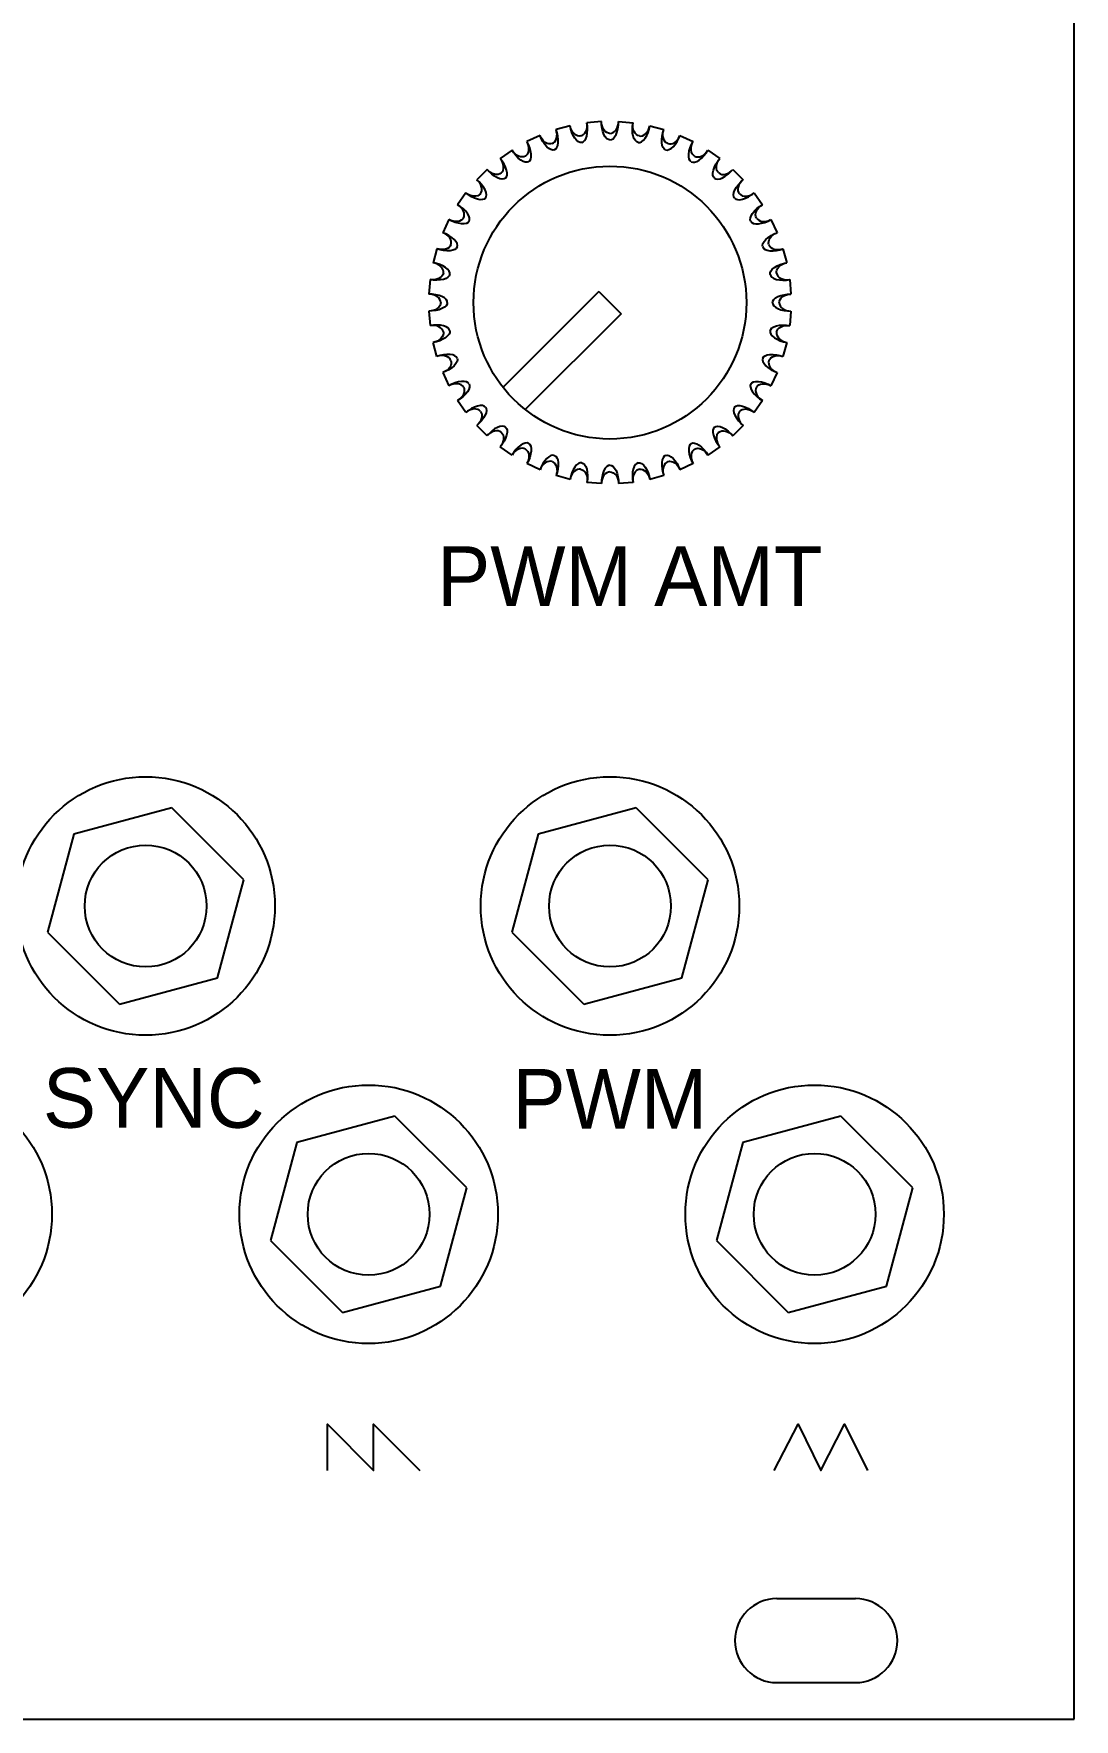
# Model space of a CAD drawing. Extents: x 0 to 71, y 0 to 128.
# Drawn here: x 31.1 to 70.8, y 0 to 64.2 of the extents above; entities that cross this region are included whole.
import ezdxf

# ---------------------------------------------------------------- set-up
doc = ezdxf.new("R2010")
doc.units = 0
doc.linetypes.add('BORDER', pattern=[0.875, 0.25, -0.125, 0.25, -0.125, 0, -0.125])
doc.layers.add('LAYER1', color=7, linetype='CONTINUOUS')
doc.styles.add('TEXT356454', font='txt', dxfattribs={"height": 0.2})
doc.styles.add('TEXT356460', font='txt', dxfattribs={"height": 0.2})
doc.styles.add('TEXT356463', font='txt', dxfattribs={"height": 0.2})

msp = doc.modelspace()

# ---------------------------------------------------------------- linework, layer by layer
at = {"layer": 'LAYER1', "color": 178}
for p, q in [((70.8, 0), (70.8, 128.5)), ((51.582, 60.739), (51.045, 60.595)), ((52.775, 60.9), (52.222, 60.852)), ((53.425, 60.9), (53.978, 60.852)), ((54.618, 60.739), (55.155, 60.595)), ((49.369, 59.813), (48.914, 59.495)), ((50.435, 60.373), (49.931, 60.138)), ((55.765, 60.373), (56.269, 60.138)), ((56.831, 59.813), (57.286, 59.495)), ((48.416, 59.077), (48.023, 58.684)), ((57.784, 59.077), (58.177, 58.684)), ((47.605, 58.186), (47.287, 57.732)), ((58.595, 58.186), (58.913, 57.732)), ((46.962, 57.169), (46.727, 56.665)), ((59.238, 57.169), (59.473, 56.665)), ((46.505, 56.055), (46.361, 55.518)), ((59.695, 56.055), (59.839, 55.518)), ((46.248, 54.878), (46.2, 54.325)), ((59.952, 54.878), (60, 54.325)), ((52.676, 54.424), (49.023, 50.772)), ((52.676, 54.424), (53.524, 53.576)), ((46.2, 53.675), (46.248, 53.122)), ((53.524, 53.576), (49.872, 49.923)), ((60, 53.675), (59.952, 53.122)), ((46.505, 51.946), (46.361, 52.482)), ((59.839, 52.482), (59.695, 51.946)), ((46.727, 51.335), (46.962, 50.832)), ((59.473, 51.335), (59.238, 50.832)), ((47.605, 49.814), (47.287, 50.269)), ((58.913, 50.269), (58.595, 49.814)), ((48.416, 48.923), (48.023, 49.316)), ((58.177, 49.316), (57.784, 48.923)), ((49.369, 48.187), (48.914, 48.505)), ((57.286, 48.505), (56.831, 48.187)), ((50.435, 47.627), (49.931, 47.862)), ((56.269, 47.862), (55.765, 47.627)), ((51.582, 47.261), (51.045, 47.405)), ((52.775, 47.1), (52.222, 47.148)), ((53.978, 47.148), (53.425, 47.1)), ((55.155, 47.405), (54.618, 47.261)), ((36.404, 34.744), (32.66, 33.741)), ((39.144, 32.004), (36.404, 34.744)), ((54.104, 34.744), (50.36, 33.741)), ((56.844, 32.004), (54.104, 34.744)), ((32.66, 33.741), (31.657, 29.997)), ((50.36, 33.741), (49.357, 29.997)), ((38.141, 28.26), (39.144, 32.004)), ((55.841, 28.26), (56.844, 32.004)), ((31.657, 29.997), (34.397, 27.257)), ((49.357, 29.997), (52.098, 27.257)), ((34.397, 27.257), (38.141, 28.26)), ((52.098, 27.257), (55.841, 28.26)), ((44.904, 22.994), (41.16, 21.991)), ((47.644, 20.254), (44.904, 22.994)), ((61.904, 22.994), (58.16, 21.991)), ((64.645, 20.254), (61.904, 22.994)), ((41.16, 21.991), (40.157, 18.247)), ((58.16, 21.991), (57.157, 18.247)), ((46.641, 16.51), (47.644, 20.254)), ((63.641, 16.51), (64.645, 20.254)), ((40.157, 18.247), (42.898, 15.507)), ((57.157, 18.247), (59.898, 15.507)), ((42.898, 15.507), (46.641, 16.51)), ((59.898, 15.507), (63.641, 16.51)), ((59.46, 4.6), (62.46, 4.6)), ((59.46, 1.4), (62.46, 1.4)), ((0, 0), (70.8, 0))]:
    msp.add_line(p, q, dxfattribs=at)
for points in [[(50.894, 60.061, 0), (50.947, 60.088, 0), (50.996, 60.132, 0), (51.036, 60.191, 0), (51.065, 60.264, 0), (51.08, 60.346, 0), (51.081, 60.432, 0), (51.068, 60.516, 0), (51.045, 60.595, 0)], [(50.979, 59.826, 0), (51.031, 59.857, 0), (51.075, 59.913, 0), (51.108, 59.994, 0), (51.125, 60.098, 0), (51.127, 60.217, 0), (51.112, 60.345, 0), (51.084, 60.474, 0), (51.045, 60.595, 0)], [(51.98, 60.352, 0), (51.92, 60.349, 0), (51.857, 60.362, 0), (51.792, 60.393, 0), (51.731, 60.442, 0), (51.677, 60.506, 0), (51.633, 60.58, 0), (51.601, 60.659, 0), (51.582, 60.739, 0)], [(52.023, 60.106, 0), (51.963, 60.107, 0), (51.897, 60.134, 0), (51.828, 60.187, 0), (51.761, 60.268, 0), (51.7, 60.371, 0), (51.649, 60.489, 0), (51.609, 60.614, 0), (51.582, 60.739, 0)], [(51.98, 60.352, 0), (52.037, 60.37, 0), (52.092, 60.404, 0), (52.142, 60.455, 0), (52.183, 60.522, 0), (52.212, 60.6, 0), (52.228, 60.685, 0), (52.231, 60.77, 0), (52.222, 60.852, 0)], [(52.023, 60.106, 0), (52.08, 60.128, 0), (52.133, 60.175, 0), (52.179, 60.249, 0), (52.214, 60.348, 0), (52.236, 60.465, 0), (52.244, 60.594, 0), (52.239, 60.725, 0), (52.222, 60.852, 0)], [(53.1, 60.2, 0), (53.041, 60.212, 0), (52.98, 60.249, 0), (52.922, 60.314, 0), (52.87, 60.405, 0), (52.828, 60.517, 0), (52.798, 60.643, 0), (52.78, 60.773, 0), (52.775, 60.9, 0)], [(53.1, 60.45, 0), (53.041, 60.458, 0), (52.98, 60.482, 0), (52.922, 60.523, 0), (52.87, 60.582, 0), (52.828, 60.654, 0), (52.798, 60.735, 0), (52.78, 60.818, 0), (52.775, 60.9, 0)], [(53.1, 60.2, 0), (53.159, 60.212, 0), (53.22, 60.249, 0), (53.278, 60.314, 0), (53.33, 60.405, 0), (53.372, 60.517, 0), (53.402, 60.643, 0), (53.42, 60.773, 0), (53.425, 60.9, 0)], [(53.1, 60.45, 0), (53.159, 60.458, 0), (53.22, 60.482, 0), (53.278, 60.523, 0), (53.33, 60.582, 0), (53.372, 60.654, 0), (53.402, 60.735, 0), (53.42, 60.818, 0), (53.425, 60.9, 0)], [(54.177, 60.106, 0), (54.12, 60.128, 0), (54.067, 60.175, 0), (54.021, 60.249, 0), (53.986, 60.348, 0), (53.964, 60.465, 0), (53.956, 60.594, 0), (53.961, 60.725, 0), (53.978, 60.852, 0)], [(54.22, 60.352, 0), (54.163, 60.37, 0), (54.108, 60.404, 0), (54.058, 60.455, 0), (54.017, 60.522, 0), (53.988, 60.6, 0), (53.972, 60.685, 0), (53.969, 60.77, 0), (53.978, 60.852, 0)], [(54.177, 60.106, 0), (54.237, 60.107, 0), (54.303, 60.134, 0), (54.372, 60.187, 0), (54.439, 60.268, 0), (54.5, 60.371, 0), (54.551, 60.489, 0), (54.591, 60.614, 0), (54.618, 60.739, 0)], [(54.22, 60.352, 0), (54.28, 60.349, 0), (54.343, 60.362, 0), (54.408, 60.393, 0), (54.469, 60.442, 0), (54.523, 60.506, 0), (54.567, 60.58, 0), (54.599, 60.659, 0), (54.618, 60.739, 0)], [(55.221, 59.826, 0), (55.169, 59.857, 0), (55.125, 59.913, 0), (55.092, 59.994, 0), (55.075, 60.098, 0), (55.073, 60.217, 0), (55.088, 60.345, 0), (55.116, 60.474, 0), (55.155, 60.595, 0)], [(55.306, 60.061, 0), (55.253, 60.088, 0), (55.204, 60.132, 0), (55.164, 60.191, 0), (55.135, 60.264, 0), (55.12, 60.346, 0), (55.119, 60.432, 0), (55.132, 60.516, 0), (55.155, 60.595, 0)], [(49.875, 59.586, 0), (49.82, 59.563, 0), (49.756, 59.554, 0), (49.684, 59.561, 0), (49.61, 59.585, 0), (49.538, 59.626, 0), (49.471, 59.681, 0), (49.414, 59.745, 0), (49.369, 59.813, 0)], [(50, 59.369, 0), (49.943, 59.35, 0), (49.872, 59.352, 0), (49.789, 59.379, 0), (49.698, 59.432, 0), (49.606, 59.508, 0), (49.517, 59.602, 0), (49.437, 59.706, 0), (49.369, 59.813, 0)], [(49.875, 59.586, 0), (49.922, 59.622, 0), (49.963, 59.673, 0), (49.992, 59.738, 0), (50.008, 59.815, 0), (50.009, 59.898, 0), (49.994, 59.983, 0), (49.968, 60.065, 0), (49.931, 60.138, 0)], [(50, 59.369, 0), (50.045, 59.409, 0), (50.079, 59.472, 0), (50.097, 59.557, 0), (50.096, 59.662, 0), (50.077, 59.78, 0), (50.04, 59.904, 0), (49.99, 60.025, 0), (49.931, 60.138, 0)], [(50.894, 60.061, 0), (50.836, 60.048, 0), (50.771, 60.05, 0), (50.702, 60.069, 0), (50.633, 60.106, 0), (50.569, 60.16, 0), (50.513, 60.225, 0), (50.468, 60.298, 0), (50.435, 60.373, 0)], [(50.979, 59.826, 0), (50.92, 59.817, 0), (50.85, 59.831, 0), (50.773, 59.873, 0), (50.693, 59.94, 0), (50.615, 60.031, 0), (50.544, 60.139, 0), (50.483, 60.255, 0), (50.435, 60.373, 0)], [(55.221, 59.826, 0), (55.28, 59.817, 0), (55.35, 59.831, 0), (55.427, 59.873, 0), (55.507, 59.94, 0), (55.585, 60.031, 0), (55.656, 60.139, 0), (55.717, 60.255, 0), (55.765, 60.373, 0)], [(55.306, 60.061, 0), (55.364, 60.048, 0), (55.429, 60.05, 0), (55.498, 60.069, 0), (55.567, 60.106, 0), (55.631, 60.16, 0), (55.687, 60.225, 0), (55.732, 60.298, 0), (55.765, 60.373, 0)], [(56.2, 59.369, 0), (56.155, 59.409, 0), (56.121, 59.472, 0), (56.103, 59.557, 0), (56.104, 59.662, 0), (56.123, 59.78, 0), (56.16, 59.904, 0), (56.21, 60.025, 0), (56.269, 60.138, 0)], [(56.325, 59.586, 0), (56.278, 59.622, 0), (56.237, 59.673, 0), (56.208, 59.738, 0), (56.192, 59.815, 0), (56.191, 59.898, 0), (56.206, 59.983, 0), (56.232, 60.065, 0), (56.269, 60.138, 0)], [(56.2, 59.369, 0), (56.257, 59.35, 0), (56.328, 59.352, 0), (56.411, 59.379, 0), (56.502, 59.432, 0), (56.594, 59.508, 0), (56.683, 59.602, 0), (56.763, 59.706, 0), (56.831, 59.813, 0)], [(56.325, 59.586, 0), (56.38, 59.563, 0), (56.444, 59.554, 0), (56.516, 59.561, 0), (56.59, 59.585, 0), (56.662, 59.626, 0), (56.729, 59.681, 0), (56.786, 59.745, 0), (56.831, 59.813, 0)], [(48.954, 58.941, 0), (48.994, 58.985, 0), (49.025, 59.042, 0), (49.043, 59.112, 0), (49.045, 59.19, 0), (49.031, 59.272, 0), (49.003, 59.353, 0), (48.962, 59.429, 0), (48.914, 59.495, 0)], [(49.115, 58.75, 0), (49.152, 58.797, 0), (49.175, 58.864, 0), (49.178, 58.951, 0), (49.159, 59.054, 0), (49.119, 59.167, 0), (49.062, 59.283, 0), (48.991, 59.394, 0), (48.914, 59.495, 0)], [(57.085, 58.75, 0), (57.048, 58.797, 0), (57.025, 58.864, 0), (57.022, 58.951, 0), (57.041, 59.054, 0), (57.081, 59.167, 0), (57.138, 59.283, 0), (57.209, 59.394, 0), (57.286, 59.495, 0)], [(57.246, 58.941, 0), (57.206, 58.985, 0), (57.175, 59.042, 0), (57.157, 59.112, 0), (57.155, 59.19, 0), (57.169, 59.272, 0), (57.197, 59.353, 0), (57.238, 59.429, 0), (57.286, 59.495, 0)], [(48.159, 58.146, 0), (48.191, 58.196, 0), (48.212, 58.258, 0), (48.217, 58.329, 0), (48.206, 58.407, 0), (48.178, 58.485, 0), (48.135, 58.56, 0), (48.082, 58.628, 0), (48.023, 58.684, 0)], [(48.351, 57.985, 0), (48.38, 58.038, 0), (48.39, 58.109, 0), (48.377, 58.195, 0), (48.341, 58.293, 0), (48.282, 58.398, 0), (48.206, 58.501, 0), (48.117, 58.598, 0), (48.023, 58.684, 0)], [(48.954, 58.941, 0), (48.904, 58.909, 0), (48.842, 58.888, 0), (48.771, 58.883, 0), (48.693, 58.894, 0), (48.615, 58.922, 0), (48.54, 58.965, 0), (48.473, 59.018, 0), (48.416, 59.077, 0)], [(49.115, 58.75, 0), (49.062, 58.721, 0), (48.992, 58.71, 0), (48.905, 58.723, 0), (48.807, 58.759, 0), (48.703, 58.818, 0), (48.599, 58.894, 0), (48.502, 58.983, 0), (48.416, 59.077, 0)], [(57.085, 58.75, 0), (57.138, 58.721, 0), (57.208, 58.71, 0), (57.295, 58.723, 0), (57.393, 58.759, 0), (57.497, 58.818, 0), (57.601, 58.894, 0), (57.698, 58.983, 0), (57.784, 59.077, 0)], [(57.246, 58.941, 0), (57.296, 58.909, 0), (57.358, 58.888, 0), (57.429, 58.883, 0), (57.507, 58.894, 0), (57.585, 58.922, 0), (57.66, 58.965, 0), (57.727, 59.018, 0), (57.784, 59.077, 0)], [(57.849, 57.985, 0), (57.82, 58.038, 0), (57.81, 58.109, 0), (57.823, 58.195, 0), (57.859, 58.293, 0), (57.918, 58.398, 0), (57.994, 58.501, 0), (58.083, 58.598, 0), (58.177, 58.684, 0)], [(58.041, 58.146, 0), (58.009, 58.196, 0), (57.988, 58.258, 0), (57.983, 58.329, 0), (57.994, 58.407, 0), (58.022, 58.485, 0), (58.065, 58.56, 0), (58.118, 58.628, 0), (58.177, 58.684, 0)], [(48.159, 58.146, 0), (48.115, 58.106, 0), (48.058, 58.075, 0), (47.989, 58.057, 0), (47.91, 58.055, 0), (47.828, 58.069, 0), (47.747, 58.097, 0), (47.672, 58.138, 0), (47.605, 58.186, 0)], [(48.351, 57.985, 0), (48.304, 57.948, 0), (48.236, 57.925, 0), (48.149, 57.923, 0), (48.046, 57.941, 0), (47.933, 57.981, 0), (47.817, 58.038, 0), (47.706, 58.109, 0), (47.605, 58.186, 0)], [(57.849, 57.985, 0), (57.896, 57.948, 0), (57.964, 57.925, 0), (58.051, 57.923, 0), (58.154, 57.941, 0), (58.267, 57.981, 0), (58.383, 58.038, 0), (58.494, 58.109, 0), (58.595, 58.186, 0)], [(58.041, 58.146, 0), (58.085, 58.106, 0), (58.142, 58.075, 0), (58.211, 58.057, 0), (58.29, 58.055, 0), (58.372, 58.069, 0), (58.453, 58.097, 0), (58.528, 58.138, 0), (58.595, 58.186, 0)], [(47.514, 57.225, 0), (47.478, 57.178, 0), (47.427, 57.137, 0), (47.362, 57.108, 0), (47.285, 57.092, 0), (47.202, 57.091, 0), (47.117, 57.106, 0), (47.036, 57.132, 0), (46.962, 57.169, 0)], [(47.514, 57.225, 0), (47.537, 57.28, 0), (47.547, 57.344, 0), (47.539, 57.416, 0), (47.515, 57.49, 0), (47.474, 57.563, 0), (47.419, 57.629, 0), (47.355, 57.686, 0), (47.287, 57.732, 0)], [(47.731, 57.1, 0), (47.75, 57.157, 0), (47.748, 57.228, 0), (47.721, 57.311, 0), (47.668, 57.402, 0), (47.592, 57.494, 0), (47.499, 57.583, 0), (47.394, 57.663, 0), (47.287, 57.732, 0)], [(58.469, 57.1, 0), (58.45, 57.157, 0), (58.452, 57.228, 0), (58.479, 57.311, 0), (58.532, 57.402, 0), (58.608, 57.494, 0), (58.701, 57.583, 0), (58.806, 57.663, 0), (58.913, 57.732, 0)], [(58.686, 57.225, 0), (58.663, 57.28, 0), (58.653, 57.344, 0), (58.661, 57.416, 0), (58.685, 57.49, 0), (58.726, 57.563, 0), (58.781, 57.629, 0), (58.845, 57.686, 0), (58.913, 57.732, 0)], [(58.686, 57.225, 0), (58.722, 57.178, 0), (58.773, 57.137, 0), (58.838, 57.108, 0), (58.915, 57.092, 0), (58.998, 57.091, 0), (59.083, 57.106, 0), (59.164, 57.132, 0), (59.238, 57.169, 0)], [(47.039, 56.206, 0), (47.052, 56.264, 0), (47.05, 56.329, 0), (47.031, 56.398, 0), (46.994, 56.467, 0), (46.94, 56.531, 0), (46.875, 56.587, 0), (46.802, 56.632, 0), (46.727, 56.665, 0)], [(47.274, 56.121, 0), (47.283, 56.18, 0), (47.269, 56.25, 0), (47.227, 56.327, 0), (47.16, 56.407, 0), (47.069, 56.485, 0), (46.961, 56.556, 0), (46.845, 56.617, 0), (46.727, 56.665, 0)], [(47.731, 57.1, 0), (47.691, 57.055, 0), (47.628, 57.021, 0), (47.543, 57.003, 0), (47.438, 57.004, 0), (47.32, 57.023, 0), (47.196, 57.06, 0), (47.075, 57.11, 0), (46.962, 57.169, 0)], [(58.469, 57.1, 0), (58.509, 57.055, 0), (58.572, 57.021, 0), (58.657, 57.003, 0), (58.762, 57.004, 0), (58.88, 57.023, 0), (59.004, 57.06, 0), (59.125, 57.11, 0), (59.238, 57.169, 0)], [(58.926, 56.121, 0), (58.917, 56.18, 0), (58.931, 56.25, 0), (58.973, 56.327, 0), (59.04, 56.407, 0), (59.131, 56.485, 0), (59.239, 56.556, 0), (59.355, 56.617, 0), (59.473, 56.665, 0)], [(59.161, 56.206, 0), (59.148, 56.264, 0), (59.15, 56.329, 0), (59.169, 56.398, 0), (59.206, 56.467, 0), (59.26, 56.531, 0), (59.325, 56.587, 0), (59.398, 56.632, 0), (59.473, 56.665, 0)], [(47.039, 56.206, 0), (47.012, 56.153, 0), (46.968, 56.105, 0), (46.909, 56.064, 0), (46.836, 56.035, 0), (46.754, 56.02, 0), (46.668, 56.019, 0), (46.584, 56.032, 0), (46.505, 56.055, 0)], [(47.274, 56.121, 0), (47.243, 56.069, 0), (47.187, 56.025, 0), (47.106, 55.993, 0), (47.003, 55.975, 0), (46.883, 55.973, 0), (46.755, 55.988, 0), (46.626, 56.016, 0), (46.505, 56.055, 0)], [(58.926, 56.121, 0), (58.957, 56.069, 0), (59.013, 56.025, 0), (59.094, 55.993, 0), (59.197, 55.975, 0), (59.317, 55.973, 0), (59.445, 55.988, 0), (59.574, 56.016, 0), (59.695, 56.055, 0)], [(59.161, 56.206, 0), (59.188, 56.153, 0), (59.232, 56.105, 0), (59.291, 56.064, 0), (59.364, 56.035, 0), (59.446, 56.02, 0), (59.532, 56.019, 0), (59.616, 56.032, 0), (59.695, 56.055, 0)], [(46.748, 55.12, 0), (46.751, 55.18, 0), (46.738, 55.243, 0), (46.707, 55.308, 0), (46.658, 55.369, 0), (46.594, 55.423, 0), (46.52, 55.467, 0), (46.441, 55.499, 0), (46.361, 55.518, 0)], [(46.994, 55.077, 0), (46.993, 55.137, 0), (46.967, 55.203, 0), (46.913, 55.272, 0), (46.832, 55.339, 0), (46.729, 55.4, 0), (46.611, 55.451, 0), (46.486, 55.491, 0), (46.361, 55.518, 0)], [(59.206, 55.077, 0), (59.207, 55.137, 0), (59.233, 55.203, 0), (59.287, 55.272, 0), (59.368, 55.339, 0), (59.471, 55.4, 0), (59.589, 55.451, 0), (59.714, 55.491, 0), (59.839, 55.518, 0)], [(59.452, 55.12, 0), (59.449, 55.18, 0), (59.462, 55.243, 0), (59.493, 55.308, 0), (59.542, 55.369, 0), (59.606, 55.423, 0), (59.68, 55.467, 0), (59.759, 55.499, 0), (59.839, 55.518, 0)], [(46.748, 55.12, 0), (46.73, 55.063, 0), (46.696, 55.008, 0), (46.645, 54.958, 0), (46.578, 54.917, 0), (46.5, 54.888, 0), (46.415, 54.872, 0), (46.33, 54.869, 0), (46.248, 54.878, 0)], [(46.994, 55.077, 0), (46.972, 55.021, 0), (46.925, 54.967, 0), (46.851, 54.921, 0), (46.752, 54.886, 0), (46.635, 54.864, 0), (46.506, 54.856, 0), (46.375, 54.861, 0), (46.248, 54.878, 0)], [(59.206, 55.077, 0), (59.228, 55.021, 0), (59.275, 54.967, 0), (59.349, 54.921, 0), (59.448, 54.886, 0), (59.565, 54.864, 0), (59.694, 54.856, 0), (59.825, 54.861, 0), (59.952, 54.878, 0)], [(59.452, 55.12, 0), (59.47, 55.063, 0), (59.504, 55.008, 0), (59.555, 54.958, 0), (59.622, 54.917, 0), (59.7, 54.888, 0), (59.785, 54.872, 0), (59.87, 54.869, 0), (59.952, 54.878, 0)], [(46.65, 54, 0), (46.642, 54.059, 0), (46.618, 54.12, 0), (46.577, 54.178, 0), (46.518, 54.23, 0), (46.446, 54.272, 0), (46.366, 54.302, 0), (46.282, 54.32, 0), (46.2, 54.325, 0)], [(46.9, 54, 0), (46.888, 54.059, 0), (46.851, 54.12, 0), (46.786, 54.178, 0), (46.695, 54.23, 0), (46.583, 54.272, 0), (46.458, 54.302, 0), (46.327, 54.32, 0), (46.2, 54.325, 0)], [(46.65, 54, 0), (46.642, 53.941, 0), (46.618, 53.881, 0), (46.577, 53.822, 0), (46.518, 53.77, 0), (46.446, 53.728, 0), (46.366, 53.698, 0), (46.282, 53.681, 0), (46.2, 53.675, 0)], [(46.9, 54, 0), (46.888, 53.941, 0), (46.851, 53.881, 0), (46.786, 53.822, 0), (46.695, 53.77, 0), (46.583, 53.728, 0), (46.458, 53.698, 0), (46.327, 53.681, 0), (46.2, 53.675, 0)], [(59.3, 54, 0), (59.312, 54.059, 0), (59.349, 54.12, 0), (59.414, 54.178, 0), (59.505, 54.23, 0), (59.617, 54.272, 0), (59.742, 54.302, 0), (59.873, 54.32, 0), (60, 54.325, 0)], [(59.3, 54, 0), (59.312, 53.941, 0), (59.349, 53.881, 0), (59.414, 53.822, 0), (59.505, 53.77, 0), (59.617, 53.728, 0), (59.742, 53.698, 0), (59.873, 53.681, 0), (60, 53.675, 0)], [(59.55, 54, 0), (59.558, 54.059, 0), (59.582, 54.12, 0), (59.623, 54.178, 0), (59.682, 54.23, 0), (59.754, 54.272, 0), (59.834, 54.302, 0), (59.918, 54.32, 0), (60, 54.325, 0)], [(59.55, 54, 0), (59.558, 53.941, 0), (59.582, 53.881, 0), (59.623, 53.822, 0), (59.682, 53.77, 0), (59.754, 53.728, 0), (59.834, 53.698, 0), (59.918, 53.681, 0), (60, 53.675, 0)], [(46.994, 52.923, 0), (46.972, 52.98, 0), (46.925, 53.033, 0), (46.851, 53.079, 0), (46.752, 53.114, 0), (46.635, 53.136, 0), (46.506, 53.144, 0), (46.375, 53.139, 0), (46.248, 53.122, 0)], [(46.748, 52.88, 0), (46.73, 52.937, 0), (46.696, 52.992, 0), (46.645, 53.042, 0), (46.578, 53.083, 0), (46.5, 53.113, 0), (46.415, 53.128, 0), (46.33, 53.131, 0), (46.248, 53.122, 0)], [(46.994, 52.923, 0), (46.993, 52.863, 0), (46.967, 52.797, 0), (46.913, 52.729, 0), (46.832, 52.662, 0), (46.729, 52.601, 0), (46.611, 52.549, 0), (46.486, 52.509, 0), (46.361, 52.482, 0)], [(46.748, 52.88, 0), (46.751, 52.821, 0), (46.738, 52.757, 0), (46.707, 52.692, 0), (46.658, 52.631, 0), (46.594, 52.577, 0), (46.52, 52.533, 0), (46.441, 52.501, 0), (46.361, 52.482, 0)], [(59.206, 52.923, 0), (59.228, 52.98, 0), (59.275, 53.033, 0), (59.349, 53.079, 0), (59.448, 53.114, 0), (59.565, 53.136, 0), (59.694, 53.144, 0), (59.825, 53.139, 0), (59.952, 53.122, 0)], [(59.206, 52.923, 0), (59.207, 52.863, 0), (59.233, 52.797, 0), (59.287, 52.729, 0), (59.368, 52.662, 0), (59.471, 52.601, 0), (59.589, 52.549, 0), (59.714, 52.509, 0), (59.839, 52.482, 0)], [(59.452, 52.88, 0), (59.449, 52.821, 0), (59.462, 52.757, 0), (59.493, 52.692, 0), (59.542, 52.631, 0), (59.606, 52.577, 0), (59.68, 52.533, 0), (59.759, 52.501, 0), (59.839, 52.482, 0)], [(59.452, 52.88, 0), (59.47, 52.937, 0), (59.504, 52.992, 0), (59.555, 53.042, 0), (59.622, 53.083, 0), (59.7, 53.113, 0), (59.785, 53.128, 0), (59.87, 53.131, 0), (59.952, 53.122, 0)], [(47.274, 51.88, 0), (47.243, 51.931, 0), (47.187, 51.975, 0), (47.106, 52.008, 0), (47.003, 52.025, 0), (46.883, 52.027, 0), (46.755, 52.012, 0), (46.626, 51.984, 0), (46.505, 51.946, 0)], [(47.039, 51.794, 0), (47.012, 51.847, 0), (46.968, 51.896, 0), (46.909, 51.936, 0), (46.836, 51.965, 0), (46.754, 51.98, 0), (46.668, 51.981, 0), (46.584, 51.968, 0), (46.505, 51.946, 0)], [(47.274, 51.88, 0), (47.283, 51.82, 0), (47.269, 51.75, 0), (47.227, 51.673, 0), (47.16, 51.594, 0), (47.069, 51.516, 0), (46.961, 51.444, 0), (46.845, 51.383, 0), (46.727, 51.335, 0)], [(47.039, 51.794, 0), (47.052, 51.736, 0), (47.05, 51.671, 0), (47.031, 51.602, 0), (46.994, 51.533, 0), (46.94, 51.469, 0), (46.875, 51.413, 0), (46.802, 51.368, 0), (46.727, 51.335, 0)], [(58.926, 51.88, 0), (58.917, 51.82, 0), (58.931, 51.75, 0), (58.973, 51.673, 0), (59.04, 51.594, 0), (59.131, 51.516, 0), (59.239, 51.444, 0), (59.355, 51.383, 0), (59.473, 51.335, 0)], [(58.926, 51.88, 0), (58.957, 51.931, 0), (59.013, 51.975, 0), (59.094, 52.008, 0), (59.197, 52.025, 0), (59.317, 52.027, 0), (59.445, 52.012, 0), (59.574, 51.984, 0), (59.695, 51.946, 0)], [(59.161, 51.794, 0), (59.148, 51.736, 0), (59.15, 51.671, 0), (59.169, 51.602, 0), (59.206, 51.533, 0), (59.26, 51.469, 0), (59.325, 51.413, 0), (59.398, 51.368, 0), (59.473, 51.335, 0)], [(59.161, 51.794, 0), (59.188, 51.847, 0), (59.232, 51.896, 0), (59.291, 51.936, 0), (59.364, 51.965, 0), (59.446, 51.98, 0), (59.532, 51.981, 0), (59.616, 51.968, 0), (59.695, 51.946, 0)], [(47.731, 50.9, 0), (47.691, 50.945, 0), (47.628, 50.979, 0), (47.543, 50.997, 0), (47.438, 50.997, 0), (47.32, 50.977, 0), (47.196, 50.941, 0), (47.075, 50.891, 0), (46.962, 50.832, 0)], [(47.514, 50.775, 0), (47.478, 50.823, 0), (47.427, 50.863, 0), (47.362, 50.892, 0), (47.285, 50.908, 0), (47.202, 50.909, 0), (47.117, 50.895, 0), (47.036, 50.868, 0), (46.962, 50.832, 0)], [(47.731, 50.9, 0), (47.75, 50.843, 0), (47.748, 50.772, 0), (47.721, 50.689, 0), (47.668, 50.599, 0), (47.592, 50.506, 0), (47.499, 50.417, 0), (47.394, 50.337, 0), (47.287, 50.269, 0)], [(47.514, 50.775, 0), (47.537, 50.72, 0), (47.547, 50.656, 0), (47.539, 50.584, 0), (47.515, 50.51, 0), (47.474, 50.438, 0), (47.419, 50.371, 0), (47.355, 50.314, 0), (47.287, 50.269, 0)], [(58.469, 50.9, 0), (58.45, 50.843, 0), (58.452, 50.772, 0), (58.479, 50.689, 0), (58.532, 50.599, 0), (58.608, 50.506, 0), (58.701, 50.417, 0), (58.806, 50.337, 0), (58.913, 50.269, 0)], [(58.469, 50.9, 0), (58.509, 50.945, 0), (58.572, 50.979, 0), (58.657, 50.997, 0), (58.762, 50.997, 0), (58.88, 50.977, 0), (59.004, 50.941, 0), (59.125, 50.891, 0), (59.238, 50.832, 0)], [(58.686, 50.775, 0), (58.663, 50.72, 0), (58.653, 50.656, 0), (58.661, 50.584, 0), (58.685, 50.51, 0), (58.726, 50.438, 0), (58.781, 50.371, 0), (58.845, 50.314, 0), (58.913, 50.269, 0)], [(58.686, 50.775, 0), (58.722, 50.823, 0), (58.773, 50.863, 0), (58.838, 50.892, 0), (58.915, 50.908, 0), (58.998, 50.909, 0), (59.083, 50.895, 0), (59.164, 50.868, 0), (59.238, 50.832, 0)], [(48.351, 50.015, 0), (48.304, 50.053, 0), (48.236, 50.075, 0), (48.149, 50.078, 0), (48.046, 50.059, 0), (47.933, 50.019, 0), (47.817, 49.962, 0), (47.706, 49.891, 0), (47.605, 49.814, 0)], [(48.159, 49.854, 0), (48.115, 49.895, 0), (48.058, 49.925, 0), (47.989, 49.943, 0), (47.91, 49.945, 0), (47.828, 49.931, 0), (47.747, 49.903, 0), (47.672, 49.862, 0), (47.605, 49.814, 0)], [(48.351, 50.015, 0), (48.38, 49.962, 0), (48.39, 49.892, 0), (48.377, 49.805, 0), (48.341, 49.707, 0), (48.282, 49.603, 0), (48.206, 49.499, 0), (48.117, 49.402, 0), (48.023, 49.316, 0)], [(48.159, 49.854, 0), (48.191, 49.804, 0), (48.212, 49.742, 0), (48.217, 49.671, 0), (48.206, 49.593, 0), (48.178, 49.515, 0), (48.135, 49.44, 0), (48.082, 49.373, 0), (48.023, 49.316, 0)], [(57.849, 50.015, 0), (57.82, 49.962, 0), (57.81, 49.892, 0), (57.823, 49.805, 0), (57.859, 49.707, 0), (57.918, 49.603, 0), (57.994, 49.499, 0), (58.083, 49.402, 0), (58.177, 49.316, 0)], [(57.849, 50.015, 0), (57.896, 50.053, 0), (57.964, 50.075, 0), (58.051, 50.078, 0), (58.154, 50.059, 0), (58.267, 50.019, 0), (58.383, 49.962, 0), (58.494, 49.891, 0), (58.595, 49.814, 0)], [(58.041, 49.854, 0), (58.009, 49.804, 0), (57.988, 49.742, 0), (57.983, 49.671, 0), (57.994, 49.593, 0), (58.022, 49.515, 0), (58.065, 49.44, 0), (58.118, 49.373, 0), (58.177, 49.316, 0)], [(58.041, 49.854, 0), (58.085, 49.895, 0), (58.142, 49.925, 0), (58.211, 49.943, 0), (58.29, 49.945, 0), (58.372, 49.931, 0), (58.453, 49.903, 0), (58.528, 49.862, 0), (58.595, 49.814, 0)], [(49.115, 49.251, 0), (49.062, 49.28, 0), (48.992, 49.29, 0), (48.905, 49.277, 0), (48.807, 49.241, 0), (48.703, 49.183, 0), (48.599, 49.106, 0), (48.502, 49.017, 0), (48.416, 48.923, 0)], [(48.954, 49.059, 0), (48.904, 49.091, 0), (48.842, 49.112, 0), (48.771, 49.117, 0), (48.693, 49.106, 0), (48.615, 49.078, 0), (48.54, 49.035, 0), (48.473, 48.982, 0), (48.416, 48.923, 0)], [(49.115, 49.251, 0), (49.152, 49.204, 0), (49.175, 49.136, 0), (49.178, 49.049, 0), (49.159, 48.946, 0), (49.119, 48.833, 0), (49.062, 48.717, 0), (48.991, 48.606, 0), (48.914, 48.505, 0)], [(48.954, 49.059, 0), (48.994, 49.015, 0), (49.025, 48.958, 0), (49.043, 48.889, 0), (49.045, 48.81, 0), (49.031, 48.728, 0), (49.003, 48.647, 0), (48.962, 48.572, 0), (48.914, 48.505, 0)], [(57.085, 49.251, 0), (57.048, 49.204, 0), (57.025, 49.136, 0), (57.022, 49.049, 0), (57.041, 48.946, 0), (57.081, 48.833, 0), (57.138, 48.717, 0), (57.209, 48.606, 0), (57.286, 48.505, 0)], [(57.085, 49.251, 0), (57.138, 49.28, 0), (57.208, 49.29, 0), (57.295, 49.277, 0), (57.393, 49.241, 0), (57.497, 49.183, 0), (57.601, 49.106, 0), (57.698, 49.017, 0), (57.784, 48.923, 0)], [(57.246, 49.059, 0), (57.206, 49.015, 0), (57.175, 48.958, 0), (57.157, 48.889, 0), (57.155, 48.81, 0), (57.169, 48.728, 0), (57.197, 48.647, 0), (57.238, 48.572, 0), (57.286, 48.505, 0)], [(57.246, 49.059, 0), (57.296, 49.091, 0), (57.358, 49.112, 0), (57.429, 49.117, 0), (57.507, 49.106, 0), (57.585, 49.078, 0), (57.66, 49.035, 0), (57.727, 48.982, 0), (57.784, 48.923, 0)], [(50, 48.631, 0), (49.943, 48.65, 0), (49.872, 48.648, 0), (49.789, 48.621, 0), (49.698, 48.568, 0), (49.606, 48.492, 0), (49.517, 48.399, 0), (49.437, 48.295, 0), (49.369, 48.187, 0)], [(49.875, 48.414, 0), (49.82, 48.437, 0), (49.756, 48.447, 0), (49.684, 48.44, 0), (49.61, 48.415, 0), (49.538, 48.374, 0), (49.471, 48.319, 0), (49.414, 48.255, 0), (49.369, 48.187, 0)], [(49.875, 48.414, 0), (49.922, 48.378, 0), (49.963, 48.327, 0), (49.992, 48.262, 0), (50.008, 48.185, 0), (50.009, 48.102, 0), (49.994, 48.017, 0), (49.968, 47.936, 0), (49.931, 47.862, 0)], [(50, 48.631, 0), (50.045, 48.591, 0), (50.079, 48.528, 0), (50.097, 48.443, 0), (50.096, 48.338, 0), (50.077, 48.22, 0), (50.04, 48.096, 0), (49.99, 47.975, 0), (49.931, 47.862, 0)], [(56.2, 48.631, 0), (56.155, 48.591, 0), (56.121, 48.528, 0), (56.103, 48.443, 0), (56.104, 48.338, 0), (56.123, 48.22, 0), (56.16, 48.096, 0), (56.21, 47.975, 0), (56.269, 47.862, 0)], [(56.325, 48.414, 0), (56.278, 48.378, 0), (56.237, 48.327, 0), (56.208, 48.262, 0), (56.192, 48.185, 0), (56.191, 48.102, 0), (56.206, 48.017, 0), (56.232, 47.936, 0), (56.269, 47.862, 0)], [(56.2, 48.631, 0), (56.257, 48.65, 0), (56.328, 48.648, 0), (56.411, 48.621, 0), (56.502, 48.568, 0), (56.594, 48.492, 0), (56.683, 48.399, 0), (56.763, 48.295, 0), (56.831, 48.187, 0)], [(56.325, 48.414, 0), (56.38, 48.437, 0), (56.444, 48.447, 0), (56.516, 48.44, 0), (56.59, 48.415, 0), (56.662, 48.374, 0), (56.729, 48.319, 0), (56.786, 48.255, 0), (56.831, 48.187, 0)], [(50.979, 48.174, 0), (50.92, 48.183, 0), (50.85, 48.169, 0), (50.773, 48.128, 0), (50.693, 48.06, 0), (50.615, 47.969, 0), (50.544, 47.862, 0), (50.483, 47.745, 0), (50.435, 47.627, 0)], [(50.894, 47.939, 0), (50.836, 47.952, 0), (50.771, 47.95, 0), (50.702, 47.931, 0), (50.633, 47.894, 0), (50.569, 47.841, 0), (50.513, 47.775, 0), (50.468, 47.702, 0), (50.435, 47.627, 0)], [(50.894, 47.939, 0), (50.947, 47.912, 0), (50.996, 47.868, 0), (51.036, 47.809, 0), (51.065, 47.737, 0), (51.08, 47.655, 0), (51.081, 47.568, 0), (51.068, 47.484, 0), (51.045, 47.405, 0)], [(50.979, 48.174, 0), (51.031, 48.143, 0), (51.075, 48.087, 0), (51.108, 48.006, 0), (51.125, 47.903, 0), (51.127, 47.783, 0), (51.112, 47.655, 0), (51.084, 47.527, 0), (51.045, 47.405, 0)], [(52.023, 47.894, 0), (51.963, 47.893, 0), (51.897, 47.867, 0), (51.828, 47.813, 0), (51.761, 47.732, 0), (51.7, 47.629, 0), (51.649, 47.511, 0), (51.609, 47.386, 0), (51.582, 47.261, 0)], [(51.98, 47.648, 0), (51.92, 47.651, 0), (51.857, 47.638, 0), (51.792, 47.607, 0), (51.731, 47.558, 0), (51.677, 47.495, 0), (51.633, 47.42, 0), (51.601, 47.341, 0), (51.582, 47.261, 0)], [(51.98, 47.648, 0), (52.037, 47.63, 0), (52.092, 47.596, 0), (52.142, 47.545, 0), (52.183, 47.478, 0), (52.212, 47.4, 0), (52.228, 47.316, 0), (52.231, 47.23, 0), (52.222, 47.148, 0)], [(52.023, 47.894, 0), (52.08, 47.873, 0), (52.133, 47.825, 0), (52.179, 47.751, 0), (52.214, 47.652, 0), (52.236, 47.535, 0), (52.244, 47.406, 0), (52.239, 47.275, 0), (52.222, 47.148, 0)], [(53.1, 47.8, 0), (53.041, 47.788, 0), (52.98, 47.751, 0), (52.922, 47.686, 0), (52.87, 47.595, 0), (52.828, 47.483, 0), (52.798, 47.358, 0), (52.78, 47.227, 0), (52.775, 47.1, 0)], [(53.1, 47.55, 0), (53.041, 47.543, 0), (52.98, 47.518, 0), (52.922, 47.477, 0), (52.87, 47.418, 0), (52.828, 47.346, 0), (52.798, 47.266, 0), (52.78, 47.182, 0), (52.775, 47.1, 0)], [(53.1, 47.8, 0), (53.159, 47.788, 0), (53.22, 47.751, 0), (53.278, 47.686, 0), (53.33, 47.595, 0), (53.372, 47.483, 0), (53.402, 47.358, 0), (53.42, 47.227, 0), (53.425, 47.1, 0)], [(53.1, 47.55, 0), (53.159, 47.543, 0), (53.22, 47.518, 0), (53.278, 47.477, 0), (53.33, 47.418, 0), (53.372, 47.346, 0), (53.402, 47.266, 0), (53.42, 47.182, 0), (53.425, 47.1, 0)], [(54.177, 47.894, 0), (54.12, 47.873, 0), (54.067, 47.825, 0), (54.021, 47.751, 0), (53.986, 47.652, 0), (53.964, 47.535, 0), (53.956, 47.406, 0), (53.961, 47.275, 0), (53.978, 47.148, 0)], [(54.22, 47.648, 0), (54.163, 47.63, 0), (54.108, 47.596, 0), (54.058, 47.545, 0), (54.017, 47.478, 0), (53.988, 47.4, 0), (53.972, 47.316, 0), (53.969, 47.23, 0), (53.978, 47.148, 0)], [(54.177, 47.894, 0), (54.237, 47.893, 0), (54.303, 47.867, 0), (54.372, 47.813, 0), (54.439, 47.732, 0), (54.5, 47.629, 0), (54.551, 47.511, 0), (54.591, 47.386, 0), (54.618, 47.261, 0)], [(54.22, 47.648, 0), (54.28, 47.651, 0), (54.343, 47.638, 0), (54.408, 47.607, 0), (54.469, 47.558, 0), (54.523, 47.495, 0), (54.567, 47.42, 0), (54.599, 47.341, 0), (54.618, 47.261, 0)], [(55.221, 48.174, 0), (55.169, 48.143, 0), (55.125, 48.087, 0), (55.092, 48.006, 0), (55.075, 47.903, 0), (55.073, 47.783, 0), (55.088, 47.655, 0), (55.116, 47.527, 0), (55.155, 47.405, 0)], [(55.306, 47.939, 0), (55.253, 47.912, 0), (55.204, 47.868, 0), (55.164, 47.809, 0), (55.135, 47.737, 0), (55.12, 47.655, 0), (55.119, 47.568, 0), (55.132, 47.484, 0), (55.155, 47.405, 0)], [(55.221, 48.174, 0), (55.28, 48.183, 0), (55.35, 48.169, 0), (55.427, 48.128, 0), (55.507, 48.06, 0), (55.585, 47.969, 0), (55.656, 47.862, 0), (55.717, 47.745, 0), (55.765, 47.627, 0)], [(55.306, 47.939, 0), (55.364, 47.952, 0), (55.429, 47.95, 0), (55.498, 47.931, 0), (55.567, 47.894, 0), (55.631, 47.841, 0), (55.687, 47.775, 0), (55.732, 47.702, 0), (55.765, 47.627, 0)], [(42.326, 9.485, 0), (42.326, 11.248, 0), (44.09, 9.485, 0), (44.09, 11.248, 0), (45.854, 9.485, 0)], [(59.365, 9.485, 0), (60.276, 11.248, 0), (61.143, 9.485, 0), (62.04, 11.248, 0), (62.922, 9.485, 0)]]:
    msp.add_polyline3d(points, dxfattribs=at)
for centre, radius in [((53.1, 54), 5.2), ((35.4, 31), 4.927), ((53.1, 31), 4.927), ((35.4, 31), 2.321), ((53.1, 31), 2.321), ((26.9, 19.25), 4.927), ((43.9, 19.25), 4.927), ((60.9, 19.25), 4.927), ((43.9, 19.25), 2.321), ((60.9, 19.25), 2.321)]:
    msp.add_circle(centre, radius, dxfattribs=at)
for centre, start, end in [((59.46, 3), 90, 270), ((62.46, 3), 270, 90)]:
    msp.add_arc(centre, 1.6, start, end, dxfattribs=at)

# ---------------------------------------------------------------- texts
at = {"layer": 'LAYER1', "color": 178, "linetype": 'BORDER'}
for s, style, p in [('PWM AMT', 'TEXT356454', (46.508, 42.436)), ('SYNC', 'TEXT356460', (31.483, 22.548)), ('PWM', 'TEXT356463', (49.38, 22.513))]:
    msp.add_text(s, height=2.274, dxfattribs=dict(at, style=style)).set_placement(p)

doc.saveas('drawing.dxf')
